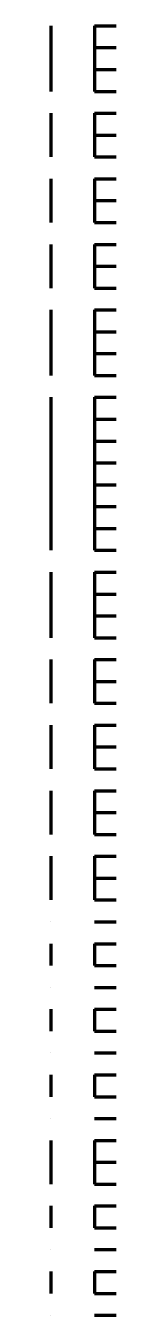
# Model space of a CAD drawing. Header units: inches. Extents: x 16 to 776, y 37 to 575.
# Drawn here: x 284.83 to 285.33, y 377.17 to 387 of the extents above; entities that cross this region are included whole.
import ezdxf

# ---------------------------------------------------------------- set-up
doc = ezdxf.new("R2010")
doc.units = ezdxf.units.IN
doc.header["$MEASUREMENT"] = 0
doc.layers.add('P', color=250, linetype='CONTINUOUS', lineweight=100)

msp = doc.modelspace()

# ---------------------------------------------------------------- linework, layer by layer
at = {"layer": 'P', "color": 0, "linetype": 'Continuous'}
for points in [[(284.8333, 387), (284.8333, 387)], [(284.8333, 387), (284.8333, 386.8333)], [(285.1667, 387), (285.3333, 387)], [(285.1667, 387), (285.1667, 386.8333)], [(284.8333, 386.8333), (284.8333, 386.8333)], [(284.8333, 386.8333), (284.8333, 386.8333)], [(284.8333, 386.8333), (284.8333, 386.8333)], [(284.8333, 386.8333), (284.8333, 386.6667)], [(285.1667, 386.8333), (285.3333, 386.8333)], [(285.1667, 386.8333), (285.1667, 386.8333)], [(285.1667, 386.8333), (285.3333, 386.8333)], [(285.1667, 386.8333), (285.1667, 386.6667)], [(284.8333, 386.6667), (284.8333, 386.6667)], [(284.8333, 386.6667), (284.8333, 386.5)], [(285.1667, 386.6667), (285.3333, 386.6667)], [(285.1667, 386.6667), (285.1667, 386.5)], [(284.8333, 386.5), (284.8333, 386.5)], [(285.1667, 386.5), (285.3333, 386.5)], [(284.8333, 386.3333), (284.8333, 386.3333)], [(284.8333, 386.3333), (284.8333, 386.3333)], [(284.8333, 386.3333), (284.8333, 386.3333)], [(284.8333, 386.3333), (284.8333, 386.1667)], [(285.1667, 386.3333), (285.3333, 386.3333)], [(285.1667, 386.3333), (285.3333, 386.3333)], [(285.1667, 386.3333), (285.3333, 386.3333)], [(285.1667, 386.3333), (285.1667, 386.1667)], [(284.8333, 386.1667), (284.8333, 386.1667)], [(284.8333, 386.1667), (284.8333, 386)], [(285.1667, 386.1667), (285.3333, 386.1667)], [(285.1667, 386.1667), (285.1667, 386)], [(284.8333, 386), (284.8333, 386)], [(284.8333, 386), (284.8333, 386)], [(284.8333, 386), (284.8333, 386)], [(285.1667, 386), (285.3333, 386)], [(285.1667, 386), (285.3333, 386)], [(285.1667, 386), (285.3333, 386)], [(284.8333, 385.8333), (284.8333, 385.8333)], [(284.8333, 385.8333), (284.8333, 385.6667)], [(285.1667, 385.8333), (285.3333, 385.8333)], [(285.1667, 385.8333), (285.1667, 385.6667)], [(284.8333, 385.6667), (284.8333, 385.6667)], [(284.8333, 385.6667), (284.8333, 385.5)], [(285.1667, 385.6667), (285.3333, 385.6667)], [(285.1667, 385.6667), (285.1667, 385.5)], [(284.8333, 385.5), (284.8333, 385.5)], [(284.8333, 385.5), (284.8333, 385.5)], [(284.8333, 385.5), (284.8333, 385.5)], [(285.1667, 385.5), (285.3333, 385.5)], [(285.1667, 385.5), (285.3333, 385.5)], [(285.1667, 385.5), (285.3333, 385.5)], [(284.8333, 385.3333), (284.8333, 385.3333)], [(284.8333, 385.3333), (284.8333, 385.1667)], [(285.1667, 385.3333), (285.3333, 385.3333)], [(285.1667, 385.3333), (285.1667, 385.1667)], [(284.8333, 385.1667), (284.8333, 385.1667)], [(284.8333, 385.1667), (284.8333, 385)], [(285.1667, 385.1667), (285.3333, 385.1667)], [(285.1667, 385.1667), (285.1667, 385)], [(284.8333, 385), (284.8333, 385)], [(284.8333, 385), (284.8333, 385)], [(284.8333, 385), (284.8333, 385)], [(285.1667, 385), (285.3333, 385)], [(285.1667, 385), (285.3333, 385)], [(285.1667, 385), (285.3333, 385)], [(284.8333, 384.8333), (284.8333, 384.8333)], [(284.8333, 384.8333), (284.8333, 384.6667)], [(285.1667, 384.8333), (285.3333, 384.8333)], [(285.1667, 384.8333), (285.1667, 384.6667)], [(284.8333, 384.6667), (284.8333, 384.6667)], [(284.8333, 384.6667), (284.8333, 384.6667)], [(284.8333, 384.6667), (284.8333, 384.6667)], [(284.8333, 384.6667), (284.8333, 384.5)], [(285.1667, 384.6667), (285.3333, 384.6667)], [(285.1667, 384.6667), (285.1667, 384.6667)], [(285.1667, 384.6667), (285.3333, 384.6667)], [(285.1667, 384.6667), (285.1667, 384.5)], [(284.8333, 384.5), (284.8333, 384.5)], [(284.8333, 384.5), (284.8333, 384.3333)], [(285.1667, 384.5), (285.3333, 384.5)], [(285.1667, 384.5), (285.1667, 384.3333)], [(284.8333, 384.3333), (284.8333, 384.3333)], [(285.1667, 384.3333), (285.3333, 384.3333)], [(284.8333, 384.1667), (284.8333, 384.1667)], [(284.8333, 384.1667), (284.8333, 384.1667)], [(284.8333, 384.1667), (284.8333, 384.1667)], [(284.8333, 384.1667), (284.8333, 384)], [(285.1667, 384.1667), (285.3333, 384.1667)], [(285.1667, 384.1667), (285.1667, 384.1667)], [(285.1667, 384.1667), (285.3333, 384.1667)], [(285.1667, 384.1667), (285.1667, 384)], [(284.8333, 384), (284.8333, 384)], [(284.8333, 384), (284.8333, 383.8333)], [(285.1667, 384), (285.3333, 384)], [(285.1667, 384), (285.1667, 383.8333)], [(284.8333, 383.8333), (284.8333, 383.8333)], [(284.8333, 383.8333), (284.8333, 383.8333)], [(284.8333, 383.8333), (284.8333, 383.6667)], [(285.1667, 383.8333), (285.3333, 383.8333)], [(285.1667, 383.8333), (285.3333, 383.8333)], [(285.1667, 383.8333), (285.1667, 383.6667)], [(284.8333, 383.6667), (284.8333, 383.6667)], [(284.8333, 383.6667), (284.8333, 383.5)], [(285.1667, 383.6667), (285.3333, 383.6667)], [(285.1667, 383.6667), (285.1667, 383.5)], [(284.8333, 383.5), (284.8333, 383.5)], [(284.8333, 383.5), (284.8333, 383.3333)], [(285.1667, 383.5), (285.3333, 383.5)], [(285.1667, 383.5), (285.1667, 383.3333)], [(284.8333, 383.3333), (284.8333, 383.3333)], [(284.8333, 383.3333), (284.8333, 383.3333)], [(284.8333, 383.3333), (284.8333, 383.1667)], [(285.1667, 383.3333), (285.3333, 383.3333)], [(285.1667, 383.3333), (285.3333, 383.3333)], [(285.1667, 383.3333), (285.1667, 383.1667)], [(284.8333, 383.1667), (284.8333, 383.1667)], [(284.8333, 383.1667), (284.8333, 383)], [(285.1667, 383.1667), (285.3333, 383.1667)], [(285.1667, 383.1667), (285.1667, 383)], [(284.8333, 383), (284.8333, 383)], [(284.8333, 383), (284.8333, 383)], [(284.8333, 383), (284.8333, 383)], [(285.1667, 383), (285.3333, 383)], [(285.1667, 383), (285.1667, 383)], [(285.1667, 383), (285.3333, 383)], [(284.8333, 382.8333), (284.8333, 382.8333)], [(284.8333, 382.8333), (284.8333, 382.6667)], [(285.1667, 382.8333), (285.3333, 382.8333)], [(285.1667, 382.8333), (285.1667, 382.6667)], [(284.8333, 382.6667), (284.8333, 382.6667)], [(284.8333, 382.6667), (284.8333, 382.5)], [(285.1667, 382.6667), (285.3333, 382.6667)], [(285.1667, 382.6667), (285.1667, 382.5)], [(284.8333, 382.5), (284.8333, 382.5)], [(284.8333, 382.5), (284.8333, 382.5)], [(284.8333, 382.5), (284.8333, 382.5)], [(284.8333, 382.5), (284.8333, 382.3333)], [(285.1667, 382.5), (285.3333, 382.5)], [(285.1667, 382.5), (285.1667, 382.5)], [(285.1667, 382.5), (285.3333, 382.5)], [(285.1667, 382.5), (285.1667, 382.3333)], [(284.8333, 382.3333), (284.8333, 382.3333)], [(285.1667, 382.3333), (285.3333, 382.3333)], [(284.8333, 382.1667), (284.8333, 382.1667)], [(284.8333, 382.1667), (284.8333, 382)], [(285.1667, 382.1667), (285.3333, 382.1667)], [(285.1667, 382.1667), (285.1667, 382)], [(284.8333, 382), (284.8333, 382)], [(284.8333, 382), (284.8333, 382)], [(284.8333, 382), (284.8333, 382)], [(284.8333, 382), (284.8333, 381.8333)], [(285.1667, 382), (285.3333, 382)], [(285.1667, 382), (285.1667, 382)], [(285.1667, 382), (285.3333, 382)], [(285.1667, 382), (285.1667, 381.8333)], [(284.8333, 381.8333), (284.8333, 381.8333)], [(285.1667, 381.8333), (285.3333, 381.8333)], [(284.8333, 381.6667), (284.8333, 381.6667)], [(284.8333, 381.6667), (284.8333, 381.6667)], [(284.8333, 381.6667), (284.8333, 381.6667)], [(284.8333, 381.6667), (284.8333, 381.5)], [(285.1667, 381.6667), (285.3333, 381.6667)], [(285.1667, 381.6667), (285.1667, 381.6667)], [(285.1667, 381.6667), (285.3333, 381.6667)], [(285.1667, 381.6667), (285.1667, 381.5)], [(284.8333, 381.5), (284.8333, 381.5)], [(284.8333, 381.5), (284.8333, 381.3333)], [(285.1667, 381.5), (285.3333, 381.5)], [(285.1667, 381.5), (285.1667, 381.3333)], [(284.8333, 381.3333), (284.8333, 381.3333)], [(285.1667, 381.3333), (285.3333, 381.3333)], [(284.8333, 381.1667), (284.8333, 381.1667)], [(284.8333, 381.1667), (284.8333, 381.1667)], [(284.8333, 381.1667), (284.8333, 381.1667)], [(284.8333, 381.1667), (284.8333, 381)], [(285.1667, 381.1667), (285.3333, 381.1667)], [(285.1667, 381.1667), (285.1667, 381.1667)], [(285.1667, 381.1667), (285.3333, 381.1667)], [(285.1667, 381.1667), (285.1667, 381)], [(284.8333, 381), (284.8333, 381)], [(284.8333, 381), (284.8333, 380.8333)], [(285.1667, 381), (285.3333, 381)], [(285.1667, 381), (285.1667, 380.8333)], [(284.8333, 380.8333), (284.8333, 380.8333)], [(284.8333, 380.8333), (284.8333, 380.8333)], [(284.8333, 380.8333), (284.8333, 380.8333)], [(285.1667, 380.8333), (285.3333, 380.8333)], [(285.1667, 380.8333), (285.3333, 380.8333)], [(285.1667, 380.8333), (285.3333, 380.8333)], [(284.8333, 380.6667), (284.8333, 380.6667)], [(284.8333, 380.6667), (284.8333, 380.5)], [(285.1667, 380.6667), (285.3333, 380.6667)], [(285.1667, 380.6667), (285.1667, 380.5)], [(284.8333, 380.5), (284.8333, 380.5)], [(284.8333, 380.5), (284.8333, 380.3333)], [(285.1667, 380.5), (285.3333, 380.5)], [(285.1667, 380.5), (285.1667, 380.3333)], [(284.8333, 380.3333), (284.8333, 380.3333)], [(284.8333, 380.3333), (284.8333, 380.3333)], [(284.8333, 380.3333), (284.8333, 380.3333)], [(285.1667, 380.3333), (285.3333, 380.3333)], [(285.1667, 380.3333), (285.1667, 380.3333)], [(285.1667, 380.3333), (285.3333, 380.3333)], [(284.8333, 380.1667), (284.8333, 380.1667)], [(284.8333, 380.1667), (284.8333, 380.1667)], [(285.1667, 380.1667), (285.3333, 380.1667)], [(285.1667, 380.1667), (285.3333, 380.1667)], [(284.8333, 380), (284.8333, 380)], [(284.8333, 380), (284.8333, 380)], [(284.8333, 380), (284.8333, 380)], [(284.8333, 380), (284.8333, 379.8333)], [(285.1667, 380), (285.3333, 380)], [(285.1667, 380), (285.1667, 380)], [(285.1667, 380), (285.3333, 380)], [(285.1667, 380), (285.1667, 379.8333)], [(284.8333, 379.8333), (284.8333, 379.8333)], [(285.1667, 379.8333), (285.3333, 379.8333)], [(284.8333, 379.6667), (284.8333, 379.6667)], [(284.8333, 379.6667), (284.8333, 379.6667)], [(285.1667, 379.6667), (285.3333, 379.6667)], [(285.1667, 379.6667), (285.3333, 379.6667)], [(284.8333, 379.5), (284.8333, 379.5)], [(284.8333, 379.5), (284.8333, 379.5)], [(284.8333, 379.5), (284.8333, 379.5)], [(284.8333, 379.5), (284.8333, 379.3333)], [(285.1667, 379.5), (285.3333, 379.5)], [(285.1667, 379.5), (285.1667, 379.5)], [(285.1667, 379.5), (285.3333, 379.5)], [(285.1667, 379.5), (285.1667, 379.3333)], [(284.8333, 379.3333), (284.8333, 379.3333)], [(285.1667, 379.3333), (285.3333, 379.3333)], [(284.8333, 379.1667), (284.8333, 379.1667)], [(284.8333, 379.1667), (284.8333, 379.1667)], [(285.1667, 379.1667), (285.3333, 379.1667)], [(285.1667, 379.1667), (285.3333, 379.1667)], [(284.8333, 379), (284.8333, 379)], [(284.8333, 379), (284.8333, 379)], [(284.8333, 379), (284.8333, 379)], [(284.8333, 379), (284.8333, 378.8333)], [(285.1667, 379), (285.3333, 379)], [(285.1667, 379), (285.1667, 379)], [(285.1667, 379), (285.3333, 379)], [(285.1667, 379), (285.1667, 378.8333)], [(284.8333, 378.8333), (284.8333, 378.8333)], [(285.1667, 378.8333), (285.3333, 378.8333)], [(284.8333, 378.6667), (284.8333, 378.6667)], [(284.8333, 378.6667), (284.8333, 378.6667)], [(284.8333, 378.6667), (284.8333, 378.6667)], [(284.8333, 378.6667), (284.8333, 378.6667)], [(285.1667, 378.6667), (285.3333, 378.6667)], [(285.1667, 378.6667), (285.3333, 378.6667)], [(285.1667, 378.6667), (285.3333, 378.6667)], [(285.1667, 378.6667), (285.3333, 378.6667)], [(284.8333, 378.5), (284.8333, 378.5)], [(284.8333, 378.5), (284.8333, 378.3333)], [(285.1667, 378.5), (285.3333, 378.5)], [(285.1667, 378.5), (285.1667, 378.3333)], [(284.8333, 378.3333), (284.8333, 378.3333)], [(284.8333, 378.3333), (284.8333, 378.1667)], [(285.1667, 378.3333), (285.3333, 378.3333)], [(285.1667, 378.3333), (285.1667, 378.1667)], [(284.8333, 378.1667), (284.8333, 378.1667)], [(284.8333, 378.1667), (284.8333, 378.1667)], [(284.8333, 378.1667), (284.8333, 378.1667)], [(285.1667, 378.1667), (285.3333, 378.1667)], [(285.1667, 378.1667), (285.1667, 378.1667)], [(285.1667, 378.1667), (285.3333, 378.1667)], [(284.8333, 378), (284.8333, 378)], [(284.8333, 378), (284.8333, 377.8333)], [(285.1667, 378), (285.3333, 378)], [(285.1667, 378), (285.1667, 377.8333)], [(284.8333, 377.8333), (284.8333, 377.8333)], [(284.8333, 377.8333), (284.8333, 377.8333)], [(284.8333, 377.8333), (284.8333, 377.8333)], [(285.1667, 377.8333), (285.3333, 377.8333)], [(285.1667, 377.8333), (285.1667, 377.8333)], [(285.1667, 377.8333), (285.3333, 377.8333)], [(284.8333, 377.6667), (284.8333, 377.6667)], [(284.8333, 377.6667), (284.8333, 377.6667)], [(285.1667, 377.6667), (285.3333, 377.6667)], [(285.1667, 377.6667), (285.3333, 377.6667)], [(284.8333, 377.5), (284.8333, 377.5)], [(284.8333, 377.5), (284.8333, 377.3333)], [(285.1667, 377.5), (285.3333, 377.5)], [(285.1667, 377.5), (285.1667, 377.3333)], [(284.8333, 377.3333), (284.8333, 377.3333)], [(284.8333, 377.3333), (284.8333, 377.3333)], [(284.8333, 377.3333), (284.8333, 377.3333)], [(285.1667, 377.3333), (285.3333, 377.3333)], [(285.1667, 377.3333), (285.1667, 377.3333)], [(285.1667, 377.3333), (285.3333, 377.3333)], [(284.8333, 377.1667), (284.8333, 377.1667)], [(284.8333, 377.1667), (284.8333, 377.1667)], [(285.1667, 377.1667), (285.3333, 377.1667)], [(285.1667, 377.1667), (285.3333, 377.1667)]]:
    msp.add_lwpolyline(points, dxfattribs=at)

doc.saveas('drawing.dxf')
